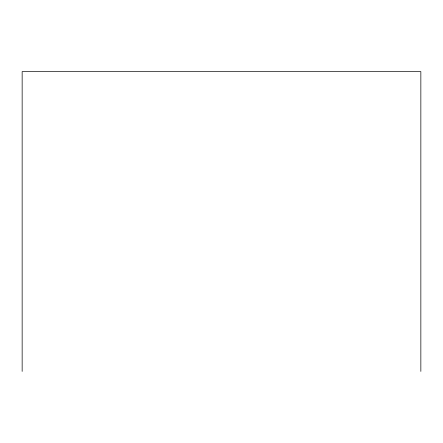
<?xml version="1.0" encoding="UTF-8"?>
<svg xmlns="http://www.w3.org/2000/svg" width="443" height="443" viewBox="0 0 443 443"><rect width="100%" height="100%" fill="white"/><g stroke="black" fill="none" stroke-linecap="round" stroke-linejoin="round"><path stroke-width="0.66" d="M420.85 371.406L420.85 71.594L22.15 71.594L22.15 371.406"/></g></svg>
